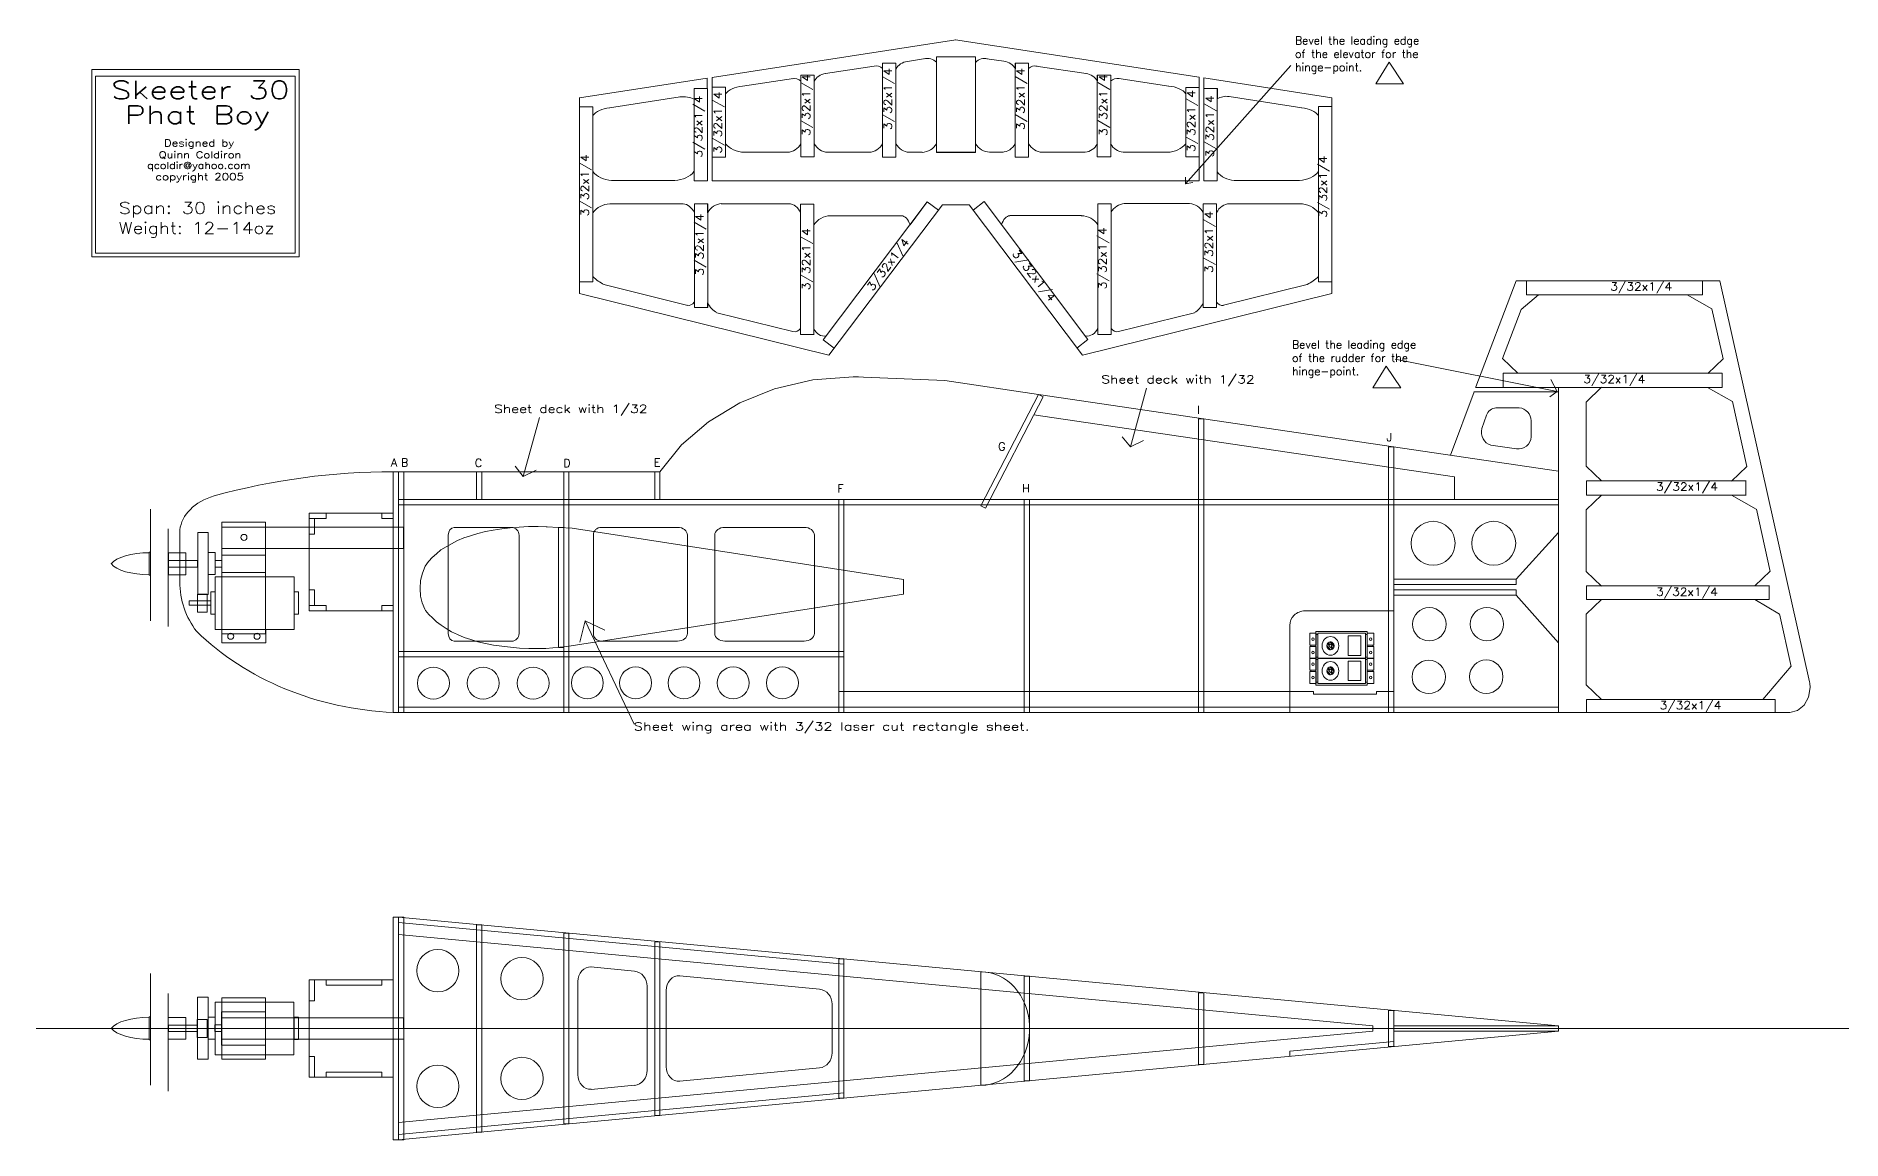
# Model space of a CAD drawing. Extents: x -25.3 to 31.6, y -27.3 to 39.1.
# Drawn here: x -21.09 to 11.34, y -27.28 to -7.46 of the extents above; entities that cross this region are included whole.
import ezdxf
from ezdxf.enums import TextEntityAlignment as Align

# ---------------------------------------------------------------- set-up
doc = ezdxf.new("R2010")
doc.units = 0
doc.header["$MEASUREMENT"] = 0
doc.layers.get('0').update_dxf_attribs({"lineweight": 0})
doc.layers.add('LAYER1', color=7, linetype='Continuous', lineweight=0)
doc.styles.add('_TCW_TXTSTY_1', font='TXT_____.TTF')

# ---------------------------------------------------------------- blocks, each defined once
blk = doc.blocks.new('Block_10')
at = {"layer": 'LAYER1', "color": 7, "linetype": 'Continuous', "lineweight": 0}
for p, q in [((-0.82311, 1.059403), (-0.694962, 1.187551)), ((-0.821834, 1.043001), (-0.67856, 1.186275)), ((-0.821676, 1.078515), (-0.714074, 1.186117)), ((-0.815992, 1.101877), (-0.737435, 1.180433)), ((-0.677883, 1.098565), (-0.616581, 1.159866)), ((-0.66728, 1.09149), (-0.60717, 1.1516)), ((-0.795425, 0.981022), (-0.734124, 1.042324)), ((-0.787158, 0.971611), (-0.727049, 1.031721)), ((-0.778021, 0.963071), (-0.717283, 1.023809)), ((-0.768007, 0.955408), (-0.704652, 1.018763)), ((-0.701869, 0.933157), (-0.568716, 1.06631)), ((-0.683907, 0.933442), (-0.569001, 1.048348)), ((-0.662169, 0.937501), (-0.57306, 1.02661)), ((-0.659367, 1.081725), (-0.59863, 1.142462)), ((-0.654322, 1.069093), (-0.590966, 1.132448)), ((-0.63163, 0.950363), (-0.585922, 0.996071))]:
    blk.add_line(p, q, dxfattribs=at)
blk = doc.blocks.new('Block_11')
at = {"layer": 'LAYER1', "color": 7, "linetype": 'Continuous', "lineweight": 0}
for p, q in [((-0.82311, 1.059403), (-0.694962, 1.187551)), ((-0.821834, 1.043001), (-0.67856, 1.186275)), ((-0.821676, 1.078515), (-0.714074, 1.186117)), ((-0.815992, 1.101877), (-0.737435, 1.180433)), ((-0.677883, 1.098565), (-0.616581, 1.159866)), ((-0.66728, 1.09149), (-0.60717, 1.1516)), ((-0.795425, 0.981022), (-0.734124, 1.042324)), ((-0.787158, 0.971611), (-0.727049, 1.031721)), ((-0.778021, 0.963071), (-0.717283, 1.023809)), ((-0.768007, 0.955408), (-0.704652, 1.018763)), ((-0.701869, 0.933157), (-0.568716, 1.06631)), ((-0.683907, 0.933442), (-0.569001, 1.048348)), ((-0.662169, 0.937501), (-0.57306, 1.02661)), ((-0.659367, 1.081725), (-0.59863, 1.142462)), ((-0.654322, 1.069093), (-0.590966, 1.132448)), ((-0.63163, 0.950363), (-0.585922, 0.996071))]:
    blk.add_line(p, q, dxfattribs=at)

msp = doc.modelspace()

# ---------------------------------------------------------------- linework, layer by layer
at = {"color": 7, "linetype": 'Continuous'}
for p, q in [((-8.951, -8.202, 0), (-4.576, -7.53, 0)), ((-0.205, -8.199, 0), (-4.579, -7.529, 0)), ((-6.913, -8.133, 0), (-6.039, -8.001, 0)), ((-5.44, -7.914, 0), (-5.117, -7.864, 0)), ((-3.712, -7.913, 0), (-4.017, -7.866, 0)), ((-2.234, -8.134, 0), (-3.138, -7.998, 0)), ((-11.33, -8.567, 0), (-9.038, -8.213, 0)), ((-8.404, -8.359, 0), (-7.488, -8.223, 0)), ((-0.748, -8.358, 0), (-1.649, -8.223, 0)), ((2.18, -8.566, 0), (-0.117, -8.211, 0)), ((-0.117, -8.402, 0), (-0.117, -8.211, 0)), ((-10.791, -8.75, 0), (-9.526, -8.553, 0)), ((1.641, -8.751, 0), (0.334, -8.546, 0)), ((-7.595, -9.547, 0), (-8.368, -9.547, 0)), ((-6.123, -9.547, 0), (-6.881, -9.547, 0)), ((-5.426, -9.547, 0), (-5.176, -9.547, 0)), ((-3.726, -9.546, 0), (-3.968, -9.546, 0)), ((-3.026, -9.546, 0), (-2.251, -9.546, 0)), ((-1.569, -9.546, 0), (-0.778, -9.546, 0)), ((-9.619, -10.052, 0), (-10.755, -10.052, 0)), ((0.426, -10.051, 0), (1.599, -10.051, 0)), ((-10.787, -10.472, 0), (-9.47, -10.472, 0)), ((-8.79, -10.47, 0), (-7.568, -10.47, 0)), ((-4.816, -10.489, 0), (-6.853, -13.193, 0)), ((-6.832, -10.687, 0), (-5.552, -10.687, 0)), ((-4.888, -10.585, 0), (-5.087, -10.434, 0)), ((-4.815, -10.488, 0), (-4.331, -10.488, 0)), ((-4.336, -10.488, 0), (-2.3, -13.192, 0)), ((-2.317, -10.685, 0), (-3.603, -10.685, 0)), ((-0.375, -10.469, 0), (-1.553, -10.469, 0)), ((1.598, -10.471, 0), (0.339, -10.471, 0)), ((-10.893, -11.92, 0), (-9.388, -12.296, 0)), ((1.739, -11.919, 0), (0.233, -12.295, 0)), ((-6.853, -13.193, 0), (-11.33, -12.084, 0)), ((-2.3, -13.192, 0), (2.18, -12.082, 0)), ((-8.864, -12.429, 0), (-7.499, -12.768, 0)), ((-0.289, -12.428, 0), (-1.654, -12.767, 0)), ((-6.756, -13.065, 0), (-6.956, -12.916, 0)), ((-2.398, -13.062, 0), (-2.202, -12.91, 0)), ((4.959, -14.269), (4.875, -14.51)), ((5.126, -14.137), (5.544, -14.137)), ((5.758, -14.367), (5.758, -14.658)), ((5.034, -14.808), (5.497, -14.872)), ((5.489, -17.214, 0), (6.248, -16.375, 0)), ((10.756, -19.055, 0), (10.762, -19.079, 0)), ((10.762, -19.079, 0), (10.765, -19.105, 0)), ((10.765, -19.105, 0), (10.768, -19.133, 0)), ((10.768, -19.133, 0), (10.771, -19.162, 0)), ((10.74, -19.333, 0), (10.661, -19.475, 0)), ((10.771, -19.162, 0), (10.74, -19.333, 0)), ((10.545, -19.571, 0), (10.406, -19.607, 0)), ((10.661, -19.475, 0), (10.545, -19.571, 0))]:
    msp.add_line(p, q, dxfattribs=at)
at = {"color": 7, "linetype": 'Continuous', "lineweight": 0}
for p, q in [((-5.889, -8.043, 0), (-5.889, -7.946, 0)), ((-5.889, -7.946, 0), (-5.65, -7.946, 0)), ((-5.65, -7.946, 0), (-5.65, -8.054, 0)), ((-4.922, -7.93, 0), (-4.922, -7.834, 0)), ((-4.922, -7.834, 0), (-4.221, -7.834, 0)), ((-4.221, -7.834, 0), (-4.222, -7.934, 0)), ((-3.505, -8.05, 0), (-3.505, -7.944, 0)), ((-3.505, -7.944, 0), (-3.267, -7.944, 0)), ((-3.267, -7.944, 0), (-3.267, -8.044, 0)), ((1.44, -7.988), (-0.449, -10.113)), ((3.208, -7.926), (2.97, -8.319)), ((3.469, -8.319), (3.208, -7.926)), ((-9.037, -8.401, 0), (-9.276, -8.401, 0)), ((-9.275, -8.401, 0), (-9.276, -8.596, 0)), ((-9.037, -8.401, 0), (-9.037, -8.213, 0)), ((-8.951, -8.377, 0), (-8.951, -8.202, 0)), ((-8.951, -8.377, 0), (-8.711, -8.377, 0)), ((-8.711, -8.377, 0), (-8.711, -8.498, 0)), ((-7.356, -8.268, 0), (-7.356, -8.162, 0)), ((-7.356, -8.162, 0), (-7.117, -8.162, 0)), ((-7.117, -8.162, 0), (-7.117, -8.272, 0)), ((-2.032, -8.269, 0), (-2.032, -8.16, 0)), ((-2.032, -8.16, 0), (-1.793, -8.16, 0)), ((-1.793, -8.16, 0), (-1.793, -8.269, 0)), ((-0.205, -8.381, 0), (-0.444, -8.381, 0)), ((-0.444, -8.381, 0), (-0.444, -8.496, 0)), ((-0.205, -8.381, 0), (-0.205, -8.199, 0)), ((0.123, -8.403, 0), (-0.117, -8.403, 0)), ((0.123, -8.589, 0), (0.123, -8.403, 0)), ((2.97, -8.319), (3.469, -8.319)), ((-11.332, -8.729, 0), (-11.332, -8.565, 0)), ((-11.33, -8.729, 0), (-11.092, -8.729, 0)), ((-11.091, -8.89, 0), (-11.091, -8.729, 0)), ((1.94, -8.889, 0), (1.94, -8.727, 0)), ((1.94, -8.727, 0), (2.18, -8.727, 0)), ((2.18, -8.727, 0), (2.18, -8.566, 0)), ((-8.711, -9.634, 0), (-8.711, -9.394, 0)), ((-7.356, -9.628, 0), (-7.356, -9.394, 0)), ((-7.116, -9.629, 0), (-7.116, -9.397, 0)), ((-5.89, -9.637, 0), (-5.89, -9.394, 0)), ((-5.65, -9.637, 0), (-5.65, -9.393, 0)), ((-4.923, -9.547, 0), (-4.923, -9.395, 0)), ((-4.222, -9.547, 0), (-4.222, -9.394, 0)), ((-3.506, -9.635, 0), (-3.506, -9.392, 0)), ((-3.267, -9.635, 0), (-3.267, -9.394, 0)), ((-8.951, -9.634, 0), (-8.951, -10.059, 0)), ((-8.951, -9.634, 0), (-8.711, -9.634, 0)), ((-7.356, -9.629, 0), (-7.117, -9.629, 0)), ((-5.889, -9.637, 0), (-5.65, -9.637, 0)), ((-4.222, -9.547, 0), (-4.923, -9.547, 0)), ((-3.506, -9.635, 0), (-3.267, -9.635, 0)), ((-0.204, -9.628, 0), (-0.204, -10.059, 0)), ((-11.092, -9.891, 0), (-11.092, -10.634, 0)), ((-9.276, -9.893, 0), (-9.276, -10.059, 0)), ((-0.451, -10.114), (-0.451, -9.991)), ((1.941, -9.89, 0), (1.941, -10.632, 0)), ((-8.951, -10.059, 0), (-0.206, -10.059, 0)), ((-0.454, -10.116), (-0.315, -10.09)), ((-9.27, -10.632, 0), (-9.27, -10.471, 0)), ((-9.27, -10.471, 0), (-9.031, -10.471, 0)), ((-9.031, -10.471, 0), (-9.031, -10.632, 0)), ((-7.122, -10.479, 0), (-7.361, -10.479, 0)), ((-7.361, -10.479, 0), (-7.361, -10.633, 0)), ((-7.122, -10.849, 0), (-7.122, -10.479, 0)), ((-6.956, -12.916, 0), (-5.087, -10.435, 0)), ((-5.397, -10.848, 0), (-5.087, -10.435, 0)), ((-4.066, -10.431, 0), (-4.265, -10.584, 0)), ((-2.202, -12.91, 0), (-4.066, -10.431, 0)), ((-1.785, -10.474, 0), (-2.025, -10.474, 0)), ((-2.025, -10.474, 0), (-2.025, -10.847, 0)), ((-1.785, -10.63, 0), (-1.785, -10.474, 0)), ((-0.13, -10.631, 0), (-0.13, -10.471, 0)), ((-0.13, -10.471, 0), (0.109, -10.471, 0)), ((-11.332, -11.871, 0), (-11.092, -11.871, 0)), ((-11.332, -11.872, 0), (-11.332, -12.084, 0)), ((-11.092, -11.871, 0), (-11.092, -11.777, 0)), ((1.94, -11.776, 0), (1.94, -11.871, 0)), ((1.941, -11.871, 0), (2.18, -11.871, 0)), ((2.18, -11.871, 0), (2.18, -12.082, 0)), ((5.488, -11.854, 0), (4.768, -13.761, 0)), ((5.491, -11.853, 0), (8.839, -11.853, 0)), ((5.674, -12.108, 0), (5.674, -11.853, 0)), ((8.839, -12.107, 0), (8.839, -11.853, 0)), ((8.839, -11.853, 0), (9.145, -11.853, 0)), ((8.839, -12.107, 0), (8.839, -11.853, 0)), ((9.145, -11.853, 0), (10.756, -19.055, 0)), ((-9.27, -12.241, 0), (-9.27, -12.337, 0)), ((-9.031, -12.337, 0), (-9.031, -12.251, 0)), ((5.893, -12.108, 0), (5.577, -12.37, 0)), ((5.674, -12.108, 0), (8.839, -12.108, 0)), ((8.56, -12.108, 0), (9.005, -12.358, 0)), ((8.839, -12.107, 0), (8.565, -12.107, 0)), ((-9.27, -12.337, 0), (-9.031, -12.337, 0)), ((5.242, -13.253, 0), (5.577, -12.37, 0)), ((9.205, -13.259, 0), (9.004, -12.356, 0)), ((-7.361, -12.82, 0), (-7.361, -12.716, 0)), ((-7.121, -12.82, 0), (-7.361, -12.82, 0)), ((-7.122, -12.82, 0), (-7.122, -12.713, 0)), ((-2.251, -12.844, 0), (-2.25, -12.844, 0)), ((-2.024, -12.818, 0), (-1.785, -12.818, 0)), ((-1.785, -12.818, 0), (-1.785, -12.713, 0)), ((6.224, -13.845), (3.317, -13.263)), ((5.242, -13.253, 0), (5.517, -13.515, 0)), ((9.205, -13.255, 0), (8.931, -13.518, 0)), ((-7.145, -13.634, 0), (-6.415, -13.581, 0)), ((-6.415, -13.581, 0), (-6.323, -13.581, 0)), ((-6.323, -13.581, 0), (-6.231, -13.583, 0)), ((-4.772, -13.647, 0), (-6.231, -13.583, 0)), ((3.154, -13.387), (2.916, -13.779)), ((3.416, -13.779), (3.154, -13.387)), ((9.19, -13.515, 0), (5.257, -13.515, 0)), ((5.257, -13.515, 0), (5.257, -13.769, 0)), ((9.189, -13.771, 0), (9.189, -13.515, 0)), ((-8.456, -14.048, 0), (-7.829, -13.794, 0)), ((-7.829, -13.794, 0), (-7.145, -13.634, 0)), ((-3.087, -13.896), (-4.772, -13.647, 0)), ((-3.087, -13.896), (-4.124, -15.894)), ((-4.041, -15.937), (-3.004, -13.939)), ((-3.087, -13.896), (-3.004, -13.939)), ((6.248, -15.274), (-3.087, -13.896)), ((-1.149, -13.781), (-1.438, -14.839)), ((2.916, -13.779), (3.416, -13.779)), ((4.738, -13.848, 0), (4.309, -14.988, 0)), ((4.731, -13.849, 0), (6.248, -13.849, 0)), ((4.76, -13.769, 0), (9.19, -13.769, 0)), ((6.224, -13.845), (6.096, -13.937)), ((6.224, -13.845), (6.115, -13.626)), ((6.248, -19.607, 0), (6.248, -13.769, 0)), ((7.021, -13.767, 0), (6.745, -14.035, 0)), ((8.928, -13.773, 0), (9.373, -14.023, 0)), ((-9.018, -14.386, 0), (-8.456, -14.048, 0)), ((-3.171, -14.262), (4.38, -15.377)), ((6.745, -14.033, 0), (6.745, -15.187, 0)), ((9.631, -15.191, 0), (9.375, -14.024, 0)), ((-12.053, -14.31), (-12.343, -15.368)), ((-9.5, -14.8, 0), (-9.018, -14.386, 0)), ((-0.213, -14.699), (-0.213, -14.586)), ((-0.119, -14.713), (-0.119, -14.586)), ((-9.888, -15.284, 0), (-9.5, -14.8, 0)), ((-1.584, -14.655), (-1.438, -14.839)), ((-1.438, -14.839), (-1.204, -14.724)), ((-12.489, -15.184), (-12.343, -15.368)), ((3.198, -15.203), (3.198, -15.088)), ((3.292, -15.088), (3.292, -15.217)), ((6.745, -15.185, 0), (7.021, -15.448, 0)), ((9.631, -15.189, 0), (9.357, -15.452, 0)), ((-14.584, -19.607), (-14.584, -15.284)), ((-14.584, -15.284), (-9.888, -15.284)), ((-14.49, -15.284), (-14.49, -19.607)), ((-12.343, -15.368), (-12.109, -15.253)), ((4.38, -15.784), (4.38, -15.377)), ((6.751, -15.448, 0), (9.618, -15.448, 0)), ((6.751, -15.448, 0), (6.751, -15.706, 0)), ((6.751, -15.448, 0), (7.019, -15.448, 0)), ((9.616, -15.705, 0), (9.616, -15.449, 0)), ((6.248, -15.784), (-14.584, -15.784)), ((6.248, -15.878), (-14.584, -15.878)), ((4.757, -15.784), (4.38, -15.784)), ((7.021, -15.706, 0), (6.747, -15.968, 0)), ((6.751, -15.706, 0), (9.618, -15.706, 0)), ((6.751, -15.706, 0), (7.019, -15.706, 0)), ((9.355, -15.706, 0), (9.8, -15.957, 0)), ((-15.884, -16.124, 0), (-16.186, -16.124, 0)), ((-16.092, -16.124, 0), (-16.092, -16.405, 0)), ((-15.884, -16.03, 0), (-14.884, -16.03, 0)), ((-15.884, -16.124, 0), (-15.884, -16.03, 0)), ((-14.884, -16.03, 0), (-14.884, -16.124, 0)), ((-14.677, -16.124, 0), (-14.884, -16.124, 0)), ((-14.677, -16.124, 0), (-14.677, -17.686, 0)), ((-4.124, -15.894), (-4.041, -15.937)), ((6.749, -15.963, 0), (6.749, -17.076, 0)), ((9.803, -15.956, 0), (10.05, -17.077, 0)), ((-18.511, -16.33, 0), (-18.511, -17.259, 0)), ((-17.76, -16.28, 0), (-14.492, -16.28, 0)), ((-16.186, -17.405, 0), (-16.186, -16.405, 0)), ((-16.186, -16.405, 0), (-16.092, -16.405, 0)), ((-14.492, -16.28, 0), (-14.492, -16.661, 0)), ((-13.69, -18.189), (-13.69, -16.424)), ((-13.583, -16.285), (-12.55, -16.285)), ((-12.419, -16.424), (-12.419, -18.189)), ((-11.084, -18.187), (-11.084, -16.422)), ((-10.942, -16.283), (-9.57, -16.283)), ((-9.396, -16.422), (-9.396, -18.187)), ((-8.904, -18.187), (-8.904, -16.422)), ((-8.723, -16.283), (-7.296, -16.283)), ((-7.114, -16.422), (-7.114, -18.187)), ((-17.764, -16.661), (-14.49, -16.661)), ((6.749, -17.074, 0), (7.021, -17.338, 0)), ((10.05, -17.072, 0), (9.776, -17.335, 0)), ((-16.186, -17.405, 0), (-16.092, -17.405, 0)), ((-16.092, -17.686, 0), (-16.092, -17.405, 0)), ((5.396, -17.307), (5.489, -17.307)), ((5.396, -17.404), (5.489, -17.404)), ((5.489, -17.214), (5.489, -17.307)), ((5.489, -17.498), (5.489, -17.404)), ((5.489, -17.498, 0), (6.248, -18.357, 0)), ((6.752, -17.336, 0), (10.04, -17.336, 0)), ((6.752, -17.336, 0), (6.752, -17.577, 0)), ((6.752, -17.336, 0), (7.018, -17.336, 0)), ((10.035, -17.576, 0), (10.035, -17.335, 0)), ((-16.186, -17.686, 0), (-15.884, -17.686, 0)), ((-15.884, -17.78, 0), (-15.884, -17.686, 0)), ((-14.884, -17.78, 0), (-15.884, -17.78, 0)), ((-14.884, -17.686, 0), (-14.677, -17.686, 0)), ((-14.884, -17.686, 0), (-14.884, -17.78, 0)), ((3.292, -17.783), (1.694, -17.783)), ((7.021, -17.578, 0), (6.745, -17.841, 0)), ((6.752, -17.577, 0), (10.035, -17.577, 0)), ((6.752, -17.577, 0), (7.02, -17.577, 0)), ((9.774, -17.577, 0), (10.219, -17.84, 0)), ((-11.23, -17.96), (-11.326, -18.345)), ((-11.23, -17.96), (-10.349, -19.817)), ((-11.23, -17.96), (-10.88, -18.13)), ((1.423, -18.043), (1.423, -19.607)), ((6.745, -17.841, 0), (6.745, -19.111, 0)), ((10.222, -17.839, 0), (10.426, -18.78, 0)), ((-12.55, -18.328), (-13.583, -18.328)), ((-9.57, -18.325), (-10.942, -18.325)), ((-7.296, -18.325), (-8.723, -18.325)), ((1.781, -18.183, 0), (1.781, -18.399, 0)), ((1.898, -18.183, 0), (1.781, -18.183, 0)), ((1.781, -18.399, 0), (1.898, -18.399, 0)), ((1.781, -18.424, 0), (1.781, -18.638, 0)), ((1.898, -18.424, 0), (1.781, -18.424, 0)), ((1.8, -18.399, 0), (1.8, -18.424, 0)), ((1.898, -18.183, 0), (1.898, -18.399, 0)), ((1.93, -18.207, 0), (1.898, -18.207, 0)), ((1.898, -18.424, 0), (1.898, -18.638, 0)), ((2.357, -18.183, 0), (1.93, -18.183, 0)), ((1.93, -18.183, 0), (1.93, -18.638, 0)), ((1.93, -18.183, 0), (1.93, -18.231, 0)), ((1.93, -18.183, 0), (1.93, -18.638, 0)), ((2.357, -18.183, 0), (2.783, -18.183, 0)), ((2.47, -18.234, 0), (2.47, -18.582, 0)), ((2.7, -18.234, 0), (2.47, -18.234, 0)), ((2.7, -18.582, 0), (2.7, -18.234, 0)), ((2.783, -18.183, 0), (2.783, -18.638, 0)), ((2.783, -18.183, 0), (2.783, -18.231, 0)), ((2.783, -18.207, 0), (2.815, -18.207, 0)), ((2.815, -18.183, 0), (2.933, -18.183, 0)), ((2.815, -18.183, 0), (2.815, -18.399, 0)), ((2.933, -18.399, 0), (2.815, -18.399, 0)), ((2.815, -18.424, 0), (2.933, -18.424, 0)), ((2.815, -18.424, 0), (2.815, -18.638, 0)), ((2.913, -18.399, 0), (2.913, -18.424, 0)), ((2.933, -18.183, 0), (2.933, -18.399, 0)), ((2.933, -18.424, 0), (2.933, -18.638, 0)), ((1.781, -18.633, 0), (1.781, -18.849, 0)), ((1.898, -18.633, 0), (1.781, -18.633, 0)), ((1.781, -18.638, 0), (1.898, -18.638, 0)), ((1.93, -18.614, 0), (1.898, -18.614, 0)), ((1.898, -18.633, 0), (1.898, -18.849, 0)), ((1.93, -18.657, 0), (1.898, -18.657, 0)), ((1.93, -18.638, 0), (1.93, -18.59, 0)), ((2.357, -18.633, 0), (1.93, -18.633, 0)), ((1.93, -18.633, 0), (1.93, -19.088, 0)), ((1.93, -18.633, 0), (1.93, -18.681, 0)), ((1.93, -18.633, 0), (1.93, -19.088, 0)), ((2.783, -18.638, 0), (1.93, -18.638, 0)), ((2.357, -18.633, 0), (2.783, -18.633, 0)), ((2.47, -18.582, 0), (2.7, -18.582, 0)), ((2.47, -18.684, 0), (2.47, -19.032, 0)), ((2.7, -18.684, 0), (2.47, -18.684, 0)), ((2.7, -19.032, 0), (2.7, -18.684, 0)), ((2.783, -18.638, 0), (2.783, -18.59, 0)), ((2.783, -18.614, 0), (2.815, -18.614, 0)), ((2.783, -18.633, 0), (2.783, -19.088, 0)), ((2.783, -18.633, 0), (2.783, -18.681, 0)), ((2.783, -18.657, 0), (2.815, -18.657, 0)), ((2.815, -18.633, 0), (2.933, -18.633, 0)), ((2.815, -18.633, 0), (2.815, -18.849, 0)), ((2.933, -18.638, 0), (2.815, -18.638, 0)), ((2.933, -18.633, 0), (2.933, -18.849, 0)), ((10.426, -18.775, 0), (9.922, -19.375, 0)), ((1.781, -18.849, 0), (1.898, -18.849, 0)), ((1.781, -18.874, 0), (1.781, -19.088, 0)), ((1.898, -18.874, 0), (1.781, -18.874, 0)), ((1.781, -19.088, 0), (1.898, -19.088, 0)), ((1.8, -18.849, 0), (1.8, -18.874, 0)), ((1.898, -18.874, 0), (1.898, -19.088, 0)), ((1.93, -19.064, 0), (1.898, -19.064, 0)), ((1.93, -19.088, 0), (1.93, -19.04, 0)), ((2.783, -19.088, 0), (1.93, -19.088, 0)), ((2.47, -19.032, 0), (2.7, -19.032, 0)), ((2.783, -19.088, 0), (2.783, -19.04, 0)), ((2.783, -19.064, 0), (2.815, -19.064, 0)), ((2.933, -18.849, 0), (2.815, -18.849, 0)), ((2.815, -18.874, 0), (2.933, -18.874, 0)), ((2.815, -18.874, 0), (2.815, -19.088, 0)), ((2.933, -19.088, 0), (2.815, -19.088, 0)), ((2.913, -18.849, 0), (2.913, -18.874, 0)), ((2.933, -18.874, 0), (2.933, -19.088, 0)), ((6.745, -19.111, 0), (7.021, -19.374, 0)), ((-6.677, -19.232), (1.85, -19.232)), ((-6.584, -19.232), (-6.584, -19.482)), ((1.85, -19.281, 0), (1.85, -19.232, 0)), ((2.983, -19.281, 0), (1.85, -19.281, 0)), ((2.983, -19.232), (3.292, -19.232)), ((2.983, -19.232, 0), (2.983, -19.281, 0)), ((6.248, -19.355, 0), (6.248, -19.607, 0)), ((10.139, -19.376, 0), (6.75, -19.376, 0)), ((6.751, -19.376, 0), (6.751, -19.607, 0)), ((10.139, -19.376, 0), (9.925, -19.376, 0)), ((10.139, -19.607, 0), (10.139, -19.376, 0)), ((6.248, -19.513), (-14.584, -19.513)), ((10.139, -19.607, 0), (-14.584, -19.607, 0)), ((-14.49, -19.607), (-14.584, -19.607)), ((10.139, -19.607, 0), (10.406, -19.607, 0)), ((6.248, -25.237), (-14.584, -23.284)), ((-6.584, -24.128), (-14.584, -23.378)), ((2.916, -25.237), (-14.584, -23.596)), ((-10.345, -24.255), (-11.13, -24.176)), ((-4.124, -26.303), (-4.124, -24.264)), ((-16.092, -24.409, 0), (-15.884, -24.409, 0)), ((-16.092, -24.409, 0), (-16.092, -24.784, 0)), ((-15.884, -24.503), (-15.884, -24.409)), ((-14.884, -24.503), (-15.884, -24.503)), ((-14.884, -24.409, 0), (-14.677, -24.409, 0)), ((-14.884, -24.409), (-14.884, -24.503)), ((-14.677, -24.409, 0), (-14.677, -26.159, 0)), ((-11.364, -24.439), (-11.364, -26.114)), ((-10.118, -24.526), (-10.118, -26.033)), ((-9.774, -24.599), (-9.774, -25.969)), ((-9.533, -24.336), (-7.021, -24.577)), ((-16.186, -25.784, 0), (-16.186, -24.784, 0)), ((-16.186, -24.784, 0), (-16.092, -24.784, 0)), ((-6.794, -24.848), (-6.794, -25.72)), ((-17.756, -25.093, 0), (-14.492, -25.093, 0)), ((-14.492, -25.093), (-14.49, -25.474)), ((2.916, -25.237), (2.916, -25.331)), ((2.916, -25.284), (3.199, -25.284)), ((-17.76, -25.474, 0), (-14.49, -25.474, 0)), ((-14.584, -27.284), (6.248, -25.331)), ((-14.584, -26.971), (2.916, -25.331)), ((1.423, -25.689), (3.292, -25.514)), ((-16.186, -25.784, 0), (-16.092, -25.784, 0)), ((-16.092, -26.159, 0), (-16.092, -25.784, 0)), ((1.423, -25.689), (1.423, -25.783)), ((-15.884, -26.159, 0), (-16.092, -26.159, 0)), ((-15.884, -26.065), (-14.884, -26.065)), ((-15.884, -26.159), (-15.884, -26.065)), ((-14.884, -26.065), (-14.884, -26.159)), ((-14.677, -26.159, 0), (-14.884, -26.159, 0)), ((-9.533, -26.232), (-7.021, -25.991)), ((-14.584, -27.19), (-6.582, -26.44)), ((-10.345, -26.304), (-11.124, -26.376))]:
    msp.add_line(p, q, dxfattribs=at)
at = {"color": 7, "linetype": 'Continuous', "lineweight": 0, "ltscale": 0.03937}
for p, q in [((-19.035, -17.96), (-19.035, -15.955)), ((-18.718, -16.31), (-18.718, -18.065)), ((-17.759, -16.781), (-16.97, -16.781)), ((-19.036, -26.303), (-19.036, -24.298)), ((-18.719, -24.653), (-18.719, -26.407))]:
    msp.add_line(p, q, dxfattribs=at)
at = {"color": 255, "linetype": 'Continuous', "lineweight": 0}
for p, q in [((-11.931, -16.273, 0), (-11.464, -16.3, 0)), ((-5.513, -17.221, 0), (-11.464, -16.3, 0)), ((-5.513, -17.481, 0), (-11.56, -18.425, 0)), ((-5.513, -17.221), (-5.513, -17.481)), ((-12.074, -18.461, 0), (-11.94, -18.458, 0)), ((-11.94, -18.458, 0), (-11.56, -18.425, 0))]:
    msp.add_line(p, q, dxfattribs=at)
at = {"color": 5, "linetype": 'Continuous', "lineweight": 0}
msp.add_line((-21.092, -25.284), (13.897, -25.284), dxfattribs=at)
at = {"color": 7, "linetype": 'Continuous', "lineweight": 0}
for points in [[(-20.092, -8.061), (-16.369, -8.061), (-16.369, -11.425), (-20.092, -11.425), (-20.092, -8.061)], [(-16.441, -11.36), (-20.023, -11.36), (-20.023, -8.179), (-16.441, -8.179), (-16.441, -11.36)], [(-0.213, -14.336), (-0.119, -14.336), (-0.119, -19.607), (-0.213, -19.607), (-0.213, -14.336)], [(3.198, -14.838), (3.292, -14.838), (3.292, -19.607), (3.198, -19.607), (3.198, -14.838)], [(-14.677, -15.284), (-14.584, -15.284), (-14.584, -19.607), (-14.677, -19.607), (-14.677, -15.284)], [(-13.182, -15.284), (-13.088, -15.284), (-13.088, -15.784), (-13.182, -15.784), (-13.182, -15.284)], [(-11.615, -15.284), (-11.522, -15.284), (-11.522, -19.607), (-11.615, -19.607), (-11.615, -15.284)], [(-9.982, -15.284), (-9.888, -15.284), (-9.888, -15.784), (-9.982, -15.784), (-9.982, -15.284)], [(-14.584, -15.784), (-6.584, -15.784), (-6.584, -19.607), (-14.584, -19.607), (-14.584, -15.784)], [(-6.677, -15.784), (-6.584, -15.784), (-6.584, -19.607), (-6.677, -19.607), (-6.677, -15.784)], [(-3.345, -15.784), (-3.251, -15.784), (-3.251, -19.607), (-3.345, -19.607), (-3.345, -15.784)], [(-16.186, -16.03), (-14.677, -16.03), (-14.677, -17.78), (-16.186, -17.78), (-16.186, -16.03)], [(-11.709, -16.287), (-11.615, -16.287), (-11.615, -18.442), (-11.709, -18.442), (-11.709, -16.287)], [(1.894, -18.152), (2.814, -18.152), (2.814, -19.116), (1.894, -19.116), (1.894, -18.152)], [(-14.584, -18.514), (-6.584, -18.514), (-6.584, -18.608), (-14.584, -18.608), (-14.584, -18.514)], [(-14.677, -23.284), (-14.584, -23.284), (-14.584, -27.284), (-14.677, -27.284), (-14.677, -23.284)], [(-14.584, -23.284), (-14.49, -23.284), (-14.49, -27.284), (-14.584, -27.284), (-14.584, -23.284)], [(-13.182, -23.424), (-13.088, -23.424), (-13.088, -27.144), (-13.182, -27.144), (-13.182, -23.424)], [(-11.615, -23.571), (-11.522, -23.571), (-11.522, -26.997), (-11.615, -26.997), (-11.615, -23.571)], [(-9.982, -23.724), (-9.888, -23.724), (-9.888, -26.844), (-9.982, -26.844), (-9.982, -23.724)], [(-6.677, -24.034), (-6.584, -24.034), (-6.584, -26.534), (-6.677, -26.534), (-6.677, -24.034)], [(-16.186, -24.409), (-14.677, -24.409), (-14.677, -26.159), (-16.186, -26.159), (-16.186, -24.409)], [(-3.345, -24.346), (-3.251, -24.346), (-3.251, -26.222), (-3.345, -26.222), (-3.345, -24.346)], [(-0.213, -24.64), (-0.119, -24.64), (-0.119, -25.928), (-0.213, -25.928), (-0.213, -24.64)], [(3.199, -24.96), (3.292, -24.96), (3.292, -25.608), (3.199, -25.608), (3.199, -24.96)], [(3.292, -25.237), (6.248, -25.237), (6.248, -25.331), (3.292, -25.331), (3.292, -25.237)]]:
    msp.add_lwpolyline(points, dxfattribs=at)
at = {"color": 7, "linetype": 'Continuous', "elevation": 0}
for points in [[(-5.89, -7.946), (-5.65, -7.946), (-5.65, -9.637), (-5.89, -9.637), (-5.89, -7.946), (-5.89, -7.946), (-5.89, -7.946), (-5.89, -7.946)], [(-4.923, -9.548), (-4.221, -9.548), (-4.221, -7.834), (-4.923, -7.834), (-4.923, -9.548), (-4.923, -9.548), (-4.923, -9.548), (-4.923, -9.548)], [(-3.506, -7.944), (-3.266, -7.944), (-3.266, -9.635), (-3.506, -9.635), (-3.506, -7.944), (-3.506, -7.944), (-3.506, -7.944), (-3.506, -7.944)], [(-9.274, -8.401), (-9.034, -8.401), (-9.034, -10.059), (-9.274, -10.059), (-9.274, -8.401), (-9.274, -8.401), (-9.274, -8.401), (-9.274, -8.401)], [(-8.951, -8.377), (-8.711, -8.377), (-8.711, -9.634), (-8.951, -9.634), (-8.951, -8.377), (-8.951, -8.377), (-8.951, -8.377), (-8.951, -8.377)], [(-7.356, -8.162), (-7.117, -8.162), (-7.117, -9.629), (-7.356, -9.629), (-7.356, -8.162), (-7.356, -8.162), (-7.356, -8.162), (-7.356, -8.162)], [(-2.033, -8.161), (-1.793, -8.161), (-1.793, -9.628), (-2.033, -9.628), (-2.033, -8.161), (-2.033, -8.161), (-2.033, -8.161), (-2.033, -8.161)], [(-0.444, -8.381), (-0.204, -8.381), (-0.204, -9.628), (-0.444, -9.628), (-0.444, -8.381), (-0.444, -8.381), (-0.444, -8.381), (-0.444, -8.381)], [(-0.118, -8.403), (0.122, -8.403), (0.122, -10.059), (-0.118, -10.059), (-0.118, -8.403), (-0.118, -8.403), (-0.118, -8.403), (-0.118, -8.403)], [(-11.331, -8.729), (-11.092, -8.729), (-11.092, -11.871), (-11.331, -11.871), (-11.331, -8.729), (-11.331, -8.729), (-11.331, -8.729), (-11.331, -8.729)], [(1.94, -8.727), (2.18, -8.727), (2.18, -11.871), (1.94, -11.871), (1.94, -8.727), (1.94, -8.727), (1.94, -8.727), (1.94, -8.727)], [(-9.27, -10.471), (-9.03, -10.471), (-9.03, -12.337), (-9.27, -12.337), (-9.27, -10.471), (-9.27, -10.471), (-9.27, -10.471), (-9.27, -10.471)], [(-7.361, -10.478), (-7.122, -10.478), (-7.122, -12.82), (-7.361, -12.82), (-7.361, -10.478), (-7.361, -10.478), (-7.361, -10.478), (-7.361, -10.478)], [(-2.025, -10.474), (-1.785, -10.474), (-1.785, -12.818), (-2.025, -12.818), (-2.025, -10.474), (-2.025, -10.474), (-2.025, -10.474), (-2.025, -10.474)], [(-0.131, -10.471), (0.109, -10.471), (0.109, -12.333), (-0.131, -12.333), (-0.131, -10.471), (-0.131, -10.471), (-0.131, -10.471), (-0.131, -10.471)]]:
    msp.add_lwpolyline(points, dxfattribs=at)
at = {"color": 7, "linetype": 'Continuous', "lineweight": 0, "ltscale": 0.03937}
for points in [[(-17.758, -17.094), (-16.97, -17.094), (-16.97, -16.191), (-17.758, -16.191), (-17.758, -17.094)], [(-18.003, -16.377), (-18.189, -16.377), (-18.189, -17.489), (-18.003, -17.489), (-18.003, -16.377)], [(-19.035, -16.73), (-19.06, -16.73), (-19.06, -17.142), (-19.035, -17.142), (-19.035, -16.73)], [(-18.401, -16.74), (-18.716, -16.74), (-18.716, -17.134), (-18.401, -17.134), (-18.401, -16.74)], [(-17.877, -16.736), (-17.999, -16.736), (-17.999, -17.13), (-17.877, -17.13), (-17.877, -16.736)], [(-18.192, -16.878), (-18.712, -16.878), (-18.712, -16.996), (-18.192, -16.996), (-18.192, -16.878)], [(-17.759, -16.878), (-17.878, -16.878), (-17.878, -16.996), (-17.759, -16.996), (-17.759, -16.878)], [(-17.758, -17.095), (-16.97, -17.095), (-16.97, -18.197), (-17.758, -18.197), (-17.758, -17.095)], [(-18.02, -17.483), (-18.195, -17.483), (-18.195, -17.805), (-18.02, -17.805), (-18.02, -17.483)], [(-16.969, -18.119), (-17.757, -18.119), (-17.757, -18.356), (-16.969, -18.356), (-16.969, -18.119)], [(-18.004, -24.72), (-18.191, -24.72), (-18.191, -25.832), (-18.004, -25.832), (-18.004, -24.72)], [(-17.759, -24.733), (-16.971, -24.733), (-16.971, -25.836), (-17.759, -25.836), (-17.759, -24.733)], [(-19.036, -25.073), (-19.061, -25.073), (-19.061, -25.484), (-19.036, -25.484), (-19.036, -25.073)], [(-18.403, -25.083), (-18.718, -25.083), (-18.718, -25.477), (-18.403, -25.477), (-18.403, -25.083)], [(-18.194, -25.221), (-18.714, -25.221), (-18.714, -25.339), (-18.194, -25.339), (-18.194, -25.221)], [(-18.021, -25.122), (-18.197, -25.122), (-18.197, -25.444), (-18.021, -25.444), (-18.021, -25.122)], [(-17.878, -25.079), (-18, -25.079), (-18, -25.473), (-17.878, -25.473), (-17.878, -25.079)], [(-17.76, -25.22), (-17.88, -25.22), (-17.88, -25.339), (-17.76, -25.339), (-17.76, -25.22)], [(-17.764, -24.987), (-16.975, -24.987), (-16.975, -25.582), (-17.764, -25.582), (-17.764, -24.987)]]:
    msp.add_lwpolyline(points, dxfattribs=at)
at = {"color": 255, "linetype": 'Continuous', "lineweight": 0}
for points in [[(-11.913, -16.273), (-12.076, -16.267), (-12.246, -16.267), (-12.416, -16.277), (-12.577, -16.291), (-12.729, -16.309), (-12.881, -16.333), (-13.021, -16.36), (-13.16, -16.392), (-13.29, -16.433), (-13.412, -16.473), (-13.525, -16.522), (-13.634, -16.576), (-13.73, -16.633), (-13.822, -16.689), (-13.901, -16.759), (-13.977, -16.823), (-14.039, -16.891), (-14.045, -16.898)], [(-14.097, -17.776), (-14.109, -17.755), (-14.159, -17.638), (-14.189, -17.516), (-14.197, -17.383), (-14.189, -17.239), (-14.155, -17.106), (-14.105, -16.983), (-14.045, -16.898)]]:
    msp.add_lwpolyline(points, dxfattribs=at)
at = {"color": 7, "linetype": 'Continuous', "lineweight": 0, "ltscale": 0.009843}
for points in [[(-17.168, -18.119), (-16.46, -18.119), (-16.46, -17.174), (-17.878, -17.174), (-17.878, -18.119), (-17.168, -18.119)], [(-17.916, -17.843), (-17.877, -17.843), (-17.877, -17.444), (-17.956, -17.444), (-17.956, -17.843), (-17.916, -17.843)], [(-16.419, -17.843), (-16.38, -17.843), (-16.38, -17.443), (-16.459, -17.443), (-16.459, -17.843), (-16.419, -17.843)], [(-18.15, -17.683), (-17.956, -17.683), (-17.956, -17.605), (-18.346, -17.605), (-18.346, -17.683), (-18.15, -17.683)], [(-17.17, -25.758), (-16.461, -25.758), (-16.461, -24.813), (-17.879, -24.813), (-17.879, -25.758), (-17.17, -25.758)], [(-18.011, -25.322), (-18, -25.322), (-18, -25.244), (-18.022, -25.244), (-18.022, -25.322), (-18.011, -25.322)], [(-16.421, -25.482), (-16.381, -25.482), (-16.381, -25.082), (-16.46, -25.082), (-16.46, -25.482), (-16.421, -25.482)]]:
    msp.add_lwpolyline(points, dxfattribs=at)
at = {"color": 7, "linetype": 'Continuous', "lineweight": 0, "elevation": 0}
for points in [[(3.292, -17.214), (5.489, -17.214), (5.489, -17.307), (3.292, -17.307), (3.292, -17.214), (3.292, -17.214), (3.292, -17.214), (3.292, -17.214), (3.292, -17.214)], [(3.292, -17.404), (5.489, -17.404), (5.489, -17.498), (3.292, -17.498), (3.292, -17.404), (3.292, -17.404), (3.292, -17.404), (3.292, -17.404), (3.292, -17.404)]]:
    msp.add_lwpolyline(points, dxfattribs=at)
at = {"color": 255, "linetype": 'Continuous', "lineweight": 0, "elevation": 0}
msp.add_lwpolyline([(-14.097, -17.776), (-14.038, -17.846), (-13.975, -17.91), (-13.9, -17.978), (-13.817, -18.039), (-13.726, -18.099), (-13.632, -18.158), (-13.521, -18.209), (-13.407, -18.26), (-13.286, -18.3), (-13.157, -18.338), (-13.02, -18.369), (-12.875, -18.4), (-12.727, -18.419), (-12.571, -18.437), (-12.412, -18.45), (-12.245, -18.456), (-12.074, -18.461)], dxfattribs=at)
at = {"color": 7, "linetype": 'Continuous', "lineweight": 0}
for centre, radius in [((3.998, -16.569), 0.395), ((5.086, -16.569), 0.395), ((3.93, -18.023), 0.3), ((4.964, -18.02), 0.3), ((-13.957, -19.081), 0.287), ((-13.064, -19.081), 0.287), ((-12.166, -19.081), 0.287), ((-11.192, -19.077), 0.287), ((-10.325, -19.077), 0.287), ((-9.456, -19.077), 0.287), ((-8.572, -19.077), 0.287), ((-7.689, -19.077), 0.287), ((3.919, -18.968), 0.3), ((4.953, -18.965), 0.3), ((-13.877, -24.245), 0.38), ((-12.366, -24.388), 0.38), ((-13.877, -26.322), 0.38), ((-12.366, -26.18), 0.38)]:
    msp.add_circle(centre, radius, dxfattribs=at)
at = {"color": 7, "linetype": 'Continuous', "lineweight": 0, "ltscale": 0.03937}
for centre in [(-17.359, -16.463), (-17.596, -18.24), (-17.124, -18.24)]:
    msp.add_circle(centre, 0.0541, dxfattribs=at)
at = {"color": 7, "linetype": 'Continuous'}
for centre, radius, start, end in [((-5.088, -8.093, 0), 0.232, 44.4437, 102.9326), ((5.141, -14.328), 0.192, 94.394, 162.0956), ((5.111, -14.576), 0.245, 164.268, 251.7541)]:
    msp.add_arc(centre, radius, start, end, dxfattribs=at)
for centre, major_axis, ratio, start_param, end_param in [((-6.005, -8.192, 0), (0, -0.195), 0.916107, 2.430438, 3.348467), ((-5.39, -8.129, 0), (0.278, 0), 0.788178, 1.751415, 2.782822), ((-4.055, -8.094, 0), (0, -0.232), 0.999655, 2.915876, 3.936699), ((-3.761, -8.128, 0), (0.274, 0), 0.801408, 0.358771, 1.390178), ((-3.151, -8.192, 0), (0, -0.195), 0.911051, 2.934719, 3.852747), ((-8.331, -8.574, 0), (0.406, 0), 0.54032, 1.751415, 2.782822), ((-7.471, -8.416, 0), (0, -0.195), 0.90167, 2.430438, 3.348467), ((-6.862, -8.349, 0), (0.272, 0), 0.807832, 1.751415, 2.782822), ((-2.291, -8.348, 0), (0.277, 0), 0.793112, 0.358771, 1.390178), ((-1.679, -8.422, 0), (0, -0.202), 0.87373, 2.934719, 3.852747), ((-0.826, -8.573, 0), (0.408, 0), 0.538182, 0.358771, 1.390178), ((-10.716, -8.966, 0), (0.401, 0), 0.54725, 1.751415, 2.782822), ((-9.468, -8.743, 0), (0.294, 0), 0.662693, 0.859642, 1.77767), ((0.284, -8.737, 0), (0.249, 0), 0.78381, 1.363922, 2.281951), ((1.562, -8.966, 0), (0.404, 0), 0.542912, 0.358771, 1.390178), ((-8.35, -9.237, 0), (0.419, 0), 0.740708, -2.611377, -1.613324), ((-7.611, -9.237, 0), (0, -0.31), 0.953581, 0.042528, 1.040581), ((-6.867, -9.241, 0), (0, -0.306), 0.947099, -1.040581, -0.042528), ((-6.144, -9.237, 0), (0, -0.31), 0.952002, 0.042528, 1.040581), ((-5.396, -9.237, 0), (0, -0.31), 0.950059, -1.040581, -0.042528), ((-5.194, -9.238, 0), (0.315, 0), 0.98485, -1.528269, -0.530216), ((-3.951, -9.236, 0), (0.313, 0), 0.990109, -2.611377, -1.613324), ((-3.756, -9.236, 0), (0, -0.31), 0.933232, 0.042528, 1.040581), ((-3.011, -9.239, 0), (0, -0.308), 0.960236, -1.040581, -0.042528), ((-2.286, -9.242, 0), (0, -0.307), 0.958243, 0.121835, 1.040581), ((-1.54, -9.241, 0), (0, -0.307), 0.956621, -1.040581, -0.099628), ((-0.795, -9.237, 0), (0.407, 0), 0.761167, -1.528269, -0.530216), ((-10.738, -9.731, 0), (0.41, 0), 0.78268, -2.611377, -1.613324), ((-9.637, -9.728, 0), (0.418, 0), 0.773914, -1.528269, -0.530216), ((0.445, -9.744, 0), (0.374, 0), 0.822464, -2.611377, -1.62138), ((1.581, -9.728, 0), (0.416, 0), 0.777901, -1.528269, -0.530216), ((-10.771, -10.796, 0), (0.371, 0), 0.873041, 1.613324, 2.611377), ((-9.483, -10.797, 0), (0, -0.324), 0.762243, 2.101012, 3.099065), ((-8.764, -10.797, 0), (0, -0.328), 0.942223, 3.18412, 4.182173), ((-7.584, -10.8, 0), (0, -0.33), 0.781315, 2.101012, 3.099065), ((-6.811, -11.015, 0), (0.361, 0), 0.910088, 1.613324, 2.611377), ((-5.56, -11.013, 0), (0, -0.327), 0.578839, 2.101012, 3.099065), ((-3.595, -11.011, 0), (0, -0.326), 0.566614, 3.18412, 4.182173), ((-2.337, -11.013, 0), (0.362, 0), 0.905857, 0.530216, 1.528269), ((-1.534, -10.793, 0), (0, -0.324), 0.899273, 3.18412, 4.182173), ((-0.388, -10.797, 0), (0, -0.328), 0.909994, 2.101012, 3.099065), ((0.351, -10.793, 0), (0, -0.323), 0.866985, 3.18412, 4.182173), ((1.581, -10.794, 0), (0.416, 0), 0.779254, 0.530216, 1.528269), ((-10.648, -11.269), (0, -0.703), 0.913353, -0.761781, -0.386595), ((1.493, -11.268, 0), (0, -0.703), 0.919929, 0.386595, 0.761781), ((-9.372, -12.081, 0), (0, -0.216), 0.693908, -0.178411, 0.741947), ((-8.728, -11.944, 0), (0, -0.519), 0.723191, -0.937499, -0.373376), ((-0.418, -11.944, 0), (0, -0.518), 0.689809, 0.373376, 0.937499), ((0.217, -12.081, 0), (0, -0.216), 0.739538, -0.741947, 0.100975), ((-7.47, -12.555, 0), (0, -0.216), 0.74569, -0.178411, 0.741947), ((-6.934, -12.618, 0), (0, -0.23), 0.894993, -1.150243, 0.151765), ((-2.218, -12.617, 0), (0, -0.23), 0.919535, -0.151765, 1.150243), ((-1.681, -12.554, 0), (0, -0.216), 0.713171, -0.741947, 0.178411), ((5.514, -14.37), (0.245, 0), 0.96265, 0.012986, 1.444319), ((5.531, -14.65), (0.228, 0), 0.98954, -1.720356, -0.039196)]:
    msp.add_ellipse(centre, major_axis=major_axis, ratio=ratio, start_param=start_param, end_param=end_param, dxfattribs=at)
at = {"color": 7, "linetype": 'Continuous', "lineweight": 0}
for centre, major_axis, ratio, start_param, end_param in [((-14.677, -32.651), (0, -17.368), 0.833053, 3.141593, 3.365908), ((-17.527, -16.386, 0), (0.986, 0), 0.728764, 1.95354, 3.063828), ((-13.583, -16.424), (0, -0.139), 0.7726, 3.141593, 4.712389), ((-12.55, -16.424), (0, -0.139), 0.945029, 1.570796, 3.141593), ((-10.942, -16.422), (0.142, 0), 0.97484, 1.570796, 3.141593), ((-9.57, -16.422), (0.174, 0), 0.796972, 0, 1.570796), ((-8.723, -16.422), (0.181, 0), 0.765919, 1.570796, 3.141593), ((-7.296, -16.422), (0.181, 0), 0.765919, 0, 1.570796), ((-17.261, -17.259, 0), (0, -1.368), 0.913938, 4.712389, 5.42207), ((1.694, -18.043), (0.271, 0), 0.956624, 1.570796, 3.141593), ((-14.412, -15.478, 0), (4.976, 0), 0.83095, -2.438932, -1.624181), ((-13.583, -18.189), (0, -0.139), 0.7726, 4.712389, 6.283185), ((-12.55, -18.189), (0, -0.139), 0.945029, 0, 1.570796), ((-10.942, -18.187), (0.142, 0), 0.97484, 3.141593, 4.712389), ((-9.57, -18.187), (0.174, 0), 0.796972, -1.570796, 0), ((-8.723, -18.187), (0.181, 0), 0.765919, 3.141593, 4.712389), ((-7.296, -18.187), (0.181, 0), 0.765919, -1.570796, 0), ((1.839, -18.291, 0), (0, -0.0239), 0.890923, 3.141593, 9.424778), ((2.154, -18.411, 0), (0, -0.168), 0.89091, 3.141593, 9.424778), ((2.154, -18.411, 0), (0, -0.0718), 0.890913, 3.141593, 9.424778), ((2.154, -18.411, 0), (0, -0.0239), 0.890893, 3.141593, 9.424778), ((2.874, -18.291, 0), (0, -0.0239), 0.890923, 3.141593, 9.424778), ((1.839, -18.53, 0), (0, -0.0239), 0.890923, 3.141593, 9.424778), ((1.839, -18.741, 0), (0, -0.0239), 0.890923, 3.141593, 9.424778), ((2.154, -18.861, 0), (0, -0.168), 0.89091, 3.141593, 9.424778), ((2.154, -18.861, 0), (0, -0.0718), 0.890913, 3.141593, 9.424778), ((2.874, -18.53, 0), (0, -0.0239), 0.890923, 3.141593, 9.424778), ((2.874, -18.741, 0), (0, -0.0239), 0.890923, 3.141593, 9.424778), ((1.839, -18.98, 0), (0, -0.0239), 0.890923, 3.141593, 9.424778), ((2.154, -18.861, 0), (0, -0.0239), 0.890893, 3.141593, 9.424778), ((2.874, -18.98, 0), (0, -0.0239), 0.890923, 3.141593, 9.424778), ((-11.135, -24.439), (0, -0.263), 0.871746, 3.090249, 4.712389), ((-10.372, -24.526), (0, -0.273), 0.934602, 1.570796, 3.032274), ((-4.124, -25.278), (0, -1.014), 0.862162, 1.618748, 3.141593), ((-9.545, -24.599), (0, -0.263), 0.871746, 3.090249, 4.712389), ((-7.049, -24.848), (0, -0.273), 0.934602, 1.570796, 3.032274), ((-4.124, -25.28), (0, -1.024), 0.853862, 0, 1.523343), ((-7.049, -25.72), (0, -0.273), 0.934602, 0.109319, 1.570796), ((-11.135, -26.113), (0, -0.263), 0.871746, 4.712389, 6.334529), ((-10.372, -26.033), (0, -0.273), 0.934602, 0.109319, 1.570796), ((-9.545, -25.969), (0, -0.263), 0.871746, 4.712389, 6.334529)]:
    msp.add_ellipse(centre, major_axis=major_axis, ratio=ratio, start_param=start_param, end_param=end_param, dxfattribs=at)
at = {"color": 7, "linetype": 'Continuous', "lineweight": 0, "ltscale": 0.03937}
for centre, ratio, start_param, end_param in [((-19.063, -17.026), 0.399791, 1.567238, 2.830594), ((-19.063, -16.847), 0.40005, -2.830594, -1.567238), ((-19.064, -25.369), 0.399791, 1.567238, 2.830594), ((-19.064, -25.19), 0.40005, -2.830594, -1.567238)]:
    msp.add_ellipse(centre, major_axis=(0.717, 0), ratio=ratio, start_param=start_param, end_param=end_param, dxfattribs=at)

# ---------------------------------------------------------------- block references
at = {"extrusion": (0, 0, -1), "xscale": 0.502421, "yscale": 0.56394, "zscale": -1}
for name, p in [('Block_11', (-1.804, -19.009, 0)), ('Block_10', (-1.804, -19.458, 0))]:
    msp.add_blockref(name, p, dxfattribs=at)

# ---------------------------------------------------------------- texts
at = {"color": 7, "linetype": 'Continuous', "style": '_TCW_TXTSTY_1'}
for rotation, p, p2 in [(90, (-5.724, -9.147), (-5.724, -8.035)), (90, (-3.338, -9.147), (-3.338, -8.035)), (90, (-7.192, -9.254), (-7.192, -8.142)), (90, (-1.854, -9.254), (-1.854, -8.142)), (90, (-9.127, -9.644), (-9.127, -8.532)), (90, (-8.778, -9.569), (-8.778, -8.457)), (90, (-0.277, -9.543), (-0.277, -8.432)), (90, (0.058, -9.637), (0.058, -8.525)), (90, (-11.167, -10.697), (-11.167, -9.585)), (90, (2.092, -10.722), (2.092, -9.611)), (90, (-9.104, -11.763), (-9.104, -10.651)), (90, (0.042, -11.717), (0.042, -10.605)), (90, (-7.192, -12.023), (-7.192, -10.911)), (90, (-1.87, -12.007), (-1.87, -10.895)), (53.1301, (-6.067, -12.049), (-5.4, -11.159)), (-51.5366, (-3.57, -11.369), (-2.878, -12.239))]:
    msp.add_text('3/32x1/4', height=0.1437, rotation=rotation, dxfattribs=at).set_placement(p, p2, align=Align.FIT)
for s, height, p, p2 in [('Skeeter 30', 0.3238, (-19.749, -8.589), (-16.537, -8.589)), ('Phat Boy', 0.3238, (-19.502, -9.035), (-16.889, -9.035)), ('Designed by', 0.12122, (-18.796, -9.441), (-17.533, -9.441)), ('qcoldir@yahoo.com', 0.12122, (-19.097, -9.844), (-17.243, -9.844)), ('Quinn Coldiron', 0.12122, (-18.892, -9.652), (-17.405, -9.652)), ('copyright 2005', 0.12122, (-18.949, -10.046), (-17.359, -10.046)), ('Span: 30 inches', 0.20774, (-19.607, -10.65), (-16.777, -10.65)), ('Weight: 12-14oz', 0.20774, (-19.607, -11.011), (-16.812, -11.011)), ('3/32x1/4', 0.1437, (7.179, -12.028), (8.291, -12.028)), ('Sheet deck with 1/32', 0.14375, (-1.961, -13.697), (0.794, -13.697)), ('3/32x1/4', 0.1437, (6.697, -13.691), (7.809, -13.691)), ('Sheet deck with 1/32', 0.14375, (-12.866, -14.226), (-10.111, -14.226)), ('3/32x1/4', 0.1437, (8.002, -15.624), (9.114, -15.624)), ('3/32x1/4', 0.1437, (8.001, -17.511), (9.112, -17.511)), ('3/32x1/4', 0.1437, (8.065, -19.549), (9.176, -19.549)), ('Sheet wing area with 3/32 laser cut rectangle sheet.', 0.14375, (-10.359, -19.931), (-3.254, -19.931))]:
    msp.add_text(s, height=height, dxfattribs=at).set_placement(p, p2, align=Align.FIT)
for s, p in [('I', (-0.241, -14.1)), ('J', (3.163, -14.591)), ('G', (-3.812, -14.758)), ('A', (-14.719, -15.046)), ('B', (-14.538, -15.047)), ('C', (-13.212, -15.054)), ('D', (-11.623, -15.057)), ('E', (-9.996, -15.046)), ('F', (-6.702, -15.516)), ('H', (-3.382, -15.508))]:
    msp.add_text(s, height=0.144, dxfattribs=at).set_placement(p, align=Align.TOP_LEFT)
at = {"color": 7, "linetype": 'Continuous', "char_height": 0.14375, "attachment_point": 7, "style": '_TCW_TXTSTY_1'}
for s, insert, width in [('{Bevel the leading edge\\Pof the elevator for the\\Phinge-point.}', (1.517, -8.138), 3.26268), ('{Bevel the leading edge\\Pof the rudder for the\\Phinge-point.}', (1.463, -13.599), 3.04512)]:
    msp.add_mtext(s, dxfattribs=dict(at, insert=insert, width=width))

doc.saveas('drawing.dxf')
